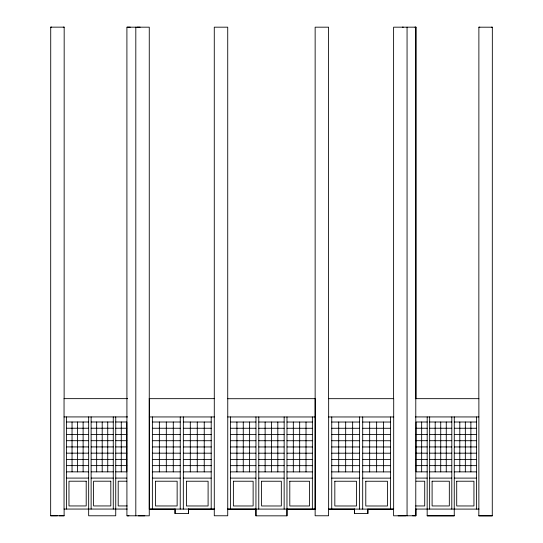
<?xml version="1.0" encoding="UTF-8"?>
<svg xmlns="http://www.w3.org/2000/svg" width="543" height="543" viewBox="0 0 543 543"><rect width="100%" height="100%" fill="white"/><g stroke="black" fill="none" stroke-linecap="round" stroke-linejoin="round"><path stroke-width="0.81" d="M64.115 508.967L64.115 515.789L50.662 515.755L50.723 27.15L64.176 27.15L64.128 398.718M149.305 398.637L149.277 509.076L214.288 509.09L214.275 27.177L227.727 27.177L227.727 398.718L315.205 398.671L315.171 509.103L286.969 509.117L286.969 515.836L255.95 515.843L255.95 509.117L227.741 509.117M152.373 509.076L152.393 416.943M159.35 471.874L159.357 422.013M166.314 471.874L166.321 422.013M173.278 471.874L173.292 422.02M188.509 509.083L188.509 513.569L175.05 513.597L175.063 509.083M180.235 509.083L180.256 416.949M183.33 509.083L183.351 416.949M190.308 471.881L190.315 422.02M197.272 471.881L197.279 422.02M204.236 471.881L204.249 422.026M211.193 509.09L211.213 416.956M227.761 398.65L227.741 509.09L315.171 509.103M230.565 509.09L230.578 416.949M236.918 471.881L236.924 422.026M243.264 471.881L243.271 422.026M249.604 471.887L249.617 422.026M255.943 515.816L255.963 416.956M258.767 509.096L258.787 416.956M265.12 471.887L265.127 422.033M271.466 471.887L271.473 422.033M277.812 471.887L277.819 422.033M284.145 509.096L284.165 416.963M286.969 515.823L286.989 416.963M293.322 471.894L293.329 422.033M299.668 471.894L299.675 422.04M306.014 471.894L306.021 422.04M312.354 509.103L312.368 416.97M328.658 398.664L328.637 509.096L393.648 509.11L393.709 398.671L328.576 398.677L328.596 27.177L315.144 27.177L315.144 515.775L328.596 515.775L328.596 508.988M331.732 509.096L331.746 416.963M338.703 471.894L338.71 422.033M345.667 471.894L345.681 422.04M352.631 471.894L352.645 422.04M367.855 513.597L367.855 509.117L367.862 513.59L354.403 513.597L354.416 509.103M359.595 509.103L359.609 416.97M362.69 509.103L362.704 416.97M369.661 471.901L369.668 422.04M376.625 471.901L376.638 422.04M383.589 471.901L383.602 422.047M390.553 509.11L390.566 416.976M421.646 471.86L421.66 422.006M427.198 416.936L427.171 515.816L454.247 515.823L454.274 416.943M429.635 509.069L429.656 416.936M435.181 471.867L435.194 422.006M440.719 471.867L440.733 422.013M446.258 471.867L446.271 422.013M451.79 509.076L451.81 416.943M459.799 471.874L459.806 422.013M465.337 471.874L465.344 422.013M470.869 471.874L470.883 422.02M476.401 509.083L476.421 416.949M478.831 509.015L478.824 515.836L492.277 515.802M478.838 398.772L478.885 27.191L492.338 27.204L492.277 515.843L478.824 515.802M478.865 509.083L478.885 398.671L415.3 398.657M130.266 27.184L126.906 27.184L126.919 515.796L128.888 515.796M140.128 27.184L136.992 27.184M415.999 398.711L415.952 27.164L393.607 27.177L393.607 398.738M50.723 27.15L51.626 27.15M63.273 27.157L64.176 27.157M402.383 27.15L403.286 27.15M414.933 27.15L415.952 27.164M478.885 27.204L479.788 27.204M491.435 27.204L492.338 27.198M127.632 398.643L64.047 398.65L64.054 509.062L127.225 509.056M149.223 398.671L214.356 398.65M415.3 416.929L478.885 416.949M64.047 416.929L127.632 416.922M149.298 416.943L214.349 416.956M227.761 416.949L315.205 416.97M328.651 416.963L393.709 416.976M66.511 421.999L88.658 421.999M91.122 421.999L113.27 421.992M115.734 421.992L126.811 421.992L126.811 471.853L115.734 471.853M427.198 422.006L416.121 422.006L416.108 471.86L427.185 471.86M429.656 422.006L451.81 422.013M454.267 422.013L476.421 422.02M152.393 422.013L180.256 422.02M183.351 422.02L211.213 422.026M230.578 422.026L255.963 422.026M258.78 422.026L284.165 422.033M286.989 422.033L312.368 422.04M331.746 422.033L359.609 422.04M362.704 422.04L390.566 422.047M66.511 428.23L88.658 428.23M91.122 428.23L113.27 428.223M115.734 428.223L126.811 428.223M416.121 428.237L427.192 428.237M429.656 428.237L451.81 428.244M454.267 428.244L476.421 428.251M152.393 428.244L180.256 428.251M183.351 428.251L211.213 428.257M230.578 428.257L255.963 428.257M258.78 428.264L284.165 428.264M286.982 428.264L312.368 428.271M331.746 428.264L359.609 428.271M362.704 428.271L390.566 428.278M416.114 434.468L427.192 434.468M429.656 434.468L451.803 434.475M454.267 434.475L476.421 434.481M66.511 434.461L88.658 434.461M91.122 434.461L113.27 434.461M115.734 434.461L126.811 434.454M152.393 434.475L180.256 434.481M183.351 434.481L211.213 434.488M230.578 434.488L255.963 434.495M258.78 434.495L284.165 434.502M286.982 434.502L312.368 434.502M331.746 434.495L359.609 434.502M362.704 434.502L390.566 434.509M66.511 440.692L88.658 440.692M91.122 440.692L113.277 440.692M115.734 440.692L126.811 440.692M152.386 440.712L180.249 440.712M183.344 440.712L211.207 440.719M230.578 440.719L255.957 440.726M258.78 440.726L284.159 440.733M286.982 440.733L312.368 440.74M331.746 440.733L359.609 440.74M362.704 440.74L390.566 440.74M416.114 440.699L427.192 440.706M429.656 440.706L451.803 440.706M454.267 440.712L476.415 440.712M66.511 446.93L88.658 446.923M91.122 446.923L113.277 446.923M115.734 446.923L126.811 446.923M152.386 446.943L180.249 446.95M183.344 446.95L211.207 446.95M230.571 446.95L255.957 446.957M258.78 446.957L284.159 446.964M286.982 446.964L312.361 446.97M331.739 446.964L359.602 446.97M362.704 446.97L390.56 446.977M416.114 446.93L427.192 446.937M429.649 446.937L451.803 446.943M454.267 446.943L476.415 446.95M66.511 453.161L88.658 453.154M91.122 453.154L113.277 453.154M115.734 453.154L126.811 453.154M152.386 453.174L180.249 453.181M183.344 453.181L211.207 453.188M230.571 453.181L255.957 453.188M258.773 453.188L284.159 453.195M286.982 453.195L312.361 453.201M331.739 453.195L359.602 453.201M362.697 453.201L390.56 453.208M416.114 453.167L427.192 453.167M429.649 453.167L451.803 453.174M454.26 453.174L476.415 453.181M66.511 459.392L88.665 459.392M91.122 459.392L113.277 459.385M115.734 459.385L126.811 459.385M152.386 459.405L180.249 459.412M183.344 459.412L211.207 459.419M230.571 459.419L255.957 459.419M258.773 459.419L284.159 459.426M286.976 459.426L312.361 459.432M331.739 459.426L359.602 459.432M362.697 459.432L390.56 459.439M416.114 459.398L427.185 459.398M429.649 459.398L451.803 459.405M454.26 459.405L476.415 459.412M66.511 465.623L88.665 465.623M91.122 465.623L113.277 465.616M115.734 465.616L126.811 465.616M152.386 465.636L180.249 465.643M183.344 465.643L211.207 465.65M230.571 465.65L255.957 465.656M258.773 465.656L284.159 465.656M286.976 465.663L312.361 465.663M331.739 465.656L359.602 465.663M362.697 465.663L390.56 465.67M416.108 465.629L427.185 465.629M429.649 465.629L451.796 465.636M454.26 465.636L476.415 465.643M66.511 471.853L88.665 471.853M91.122 471.853L113.277 471.853M331.739 471.894L359.602 471.894M362.697 471.901L390.56 471.901M429.649 471.867L451.796 471.867M454.26 471.867L476.408 471.874M152.379 471.867L180.242 471.874M183.344 471.874L211.2 471.881M230.571 471.881L255.95 471.887M258.773 471.887L284.159 471.894M286.976 471.894L312.361 471.894M66.511 478.084L88.665 478.084M91.122 478.084L113.277 478.084M115.74 478.084L126.811 478.084M416.108 478.091L427.185 478.098M429.642 478.098L451.796 478.105M454.26 478.105L476.408 478.105M152.379 478.105L180.242 478.105M183.337 478.111L211.2 478.111M230.571 478.111L255.95 478.118M258.773 478.118L284.152 478.125M286.976 478.125L312.361 478.132M331.739 478.125L359.595 478.132M362.697 478.132L390.56 478.139M126.811 481.2L118.198 481.2L118.198 505.94L127.225 505.94M416.108 481.207L424.721 481.213L424.714 505.954L415.694 505.954M415.687 509.069L478.865 509.103M149.271 509.11L175.165 509.11M188.387 509.11L214.281 509.11M328.624 509.117L354.518 509.117M367.747 509.117L393.634 509.11M127.15 515.796L149.264 515.809L149.264 27.177L127.137 27.184M50.662 515.789L57.388 515.755M59.133 515.755L64.115 515.755M138.404 515.796L144.784 515.775M398.134 515.802L405.825 515.769M412.551 515.762L415.68 515.762M415.782 515.775L415.836 27.15M427.171 515.796L454.247 515.802M416.006 508.988L416.013 515.775L393.607 515.809L393.607 509.022M407.06 27.177L407.06 515.809M354.403 509.117L354.403 513.597M227.727 508.988L227.727 515.775L214.275 515.775L214.275 508.988M188.502 509.11L188.502 513.59M175.05 509.11L175.05 513.597M135.811 27.177L135.811 515.809M121.272 421.992L121.272 471.853M115.734 416.922L115.74 515.782L88.665 515.789L88.658 416.922M113.27 416.922L113.277 509.056M107.731 421.992L107.738 471.853M102.199 421.992L102.199 471.853M96.661 421.992L96.661 471.853M91.122 416.922L91.129 509.062M83.12 421.999L83.127 471.853M77.581 421.999L77.588 471.853M72.043 421.999L72.049 471.853M66.511 416.929L66.511 509.062M155.474 481.22L155.474 505.961L177.14 505.967L177.147 481.22L155.474 481.22M186.432 481.227L186.432 505.967L208.098 505.974L208.105 481.227L186.432 481.227M233.388 481.227L233.381 505.974L253.126 505.974L253.133 481.234L233.388 481.227M261.59 481.234L261.583 505.981L281.328 505.981L281.335 481.241L261.59 481.234M289.792 481.241L289.792 505.981L309.53 505.988L309.537 481.247L289.792 481.241M334.834 481.241L334.827 505.981L356.5 505.988L356.5 481.247L334.834 481.241M365.792 481.247L365.785 505.988L387.458 505.995L387.458 481.254L365.792 481.247M432.106 481.213L432.099 505.954L449.326 505.961L449.332 481.22L432.106 481.213M456.717 481.22L456.711 505.961L473.944 505.967L473.944 481.22L456.717 481.22M86.201 481.2L68.975 481.207L68.975 505.947L86.201 505.947L86.201 481.2M110.813 481.2L93.586 481.2L93.586 505.947L110.82 505.94L110.813 481.2"/></g></svg>
